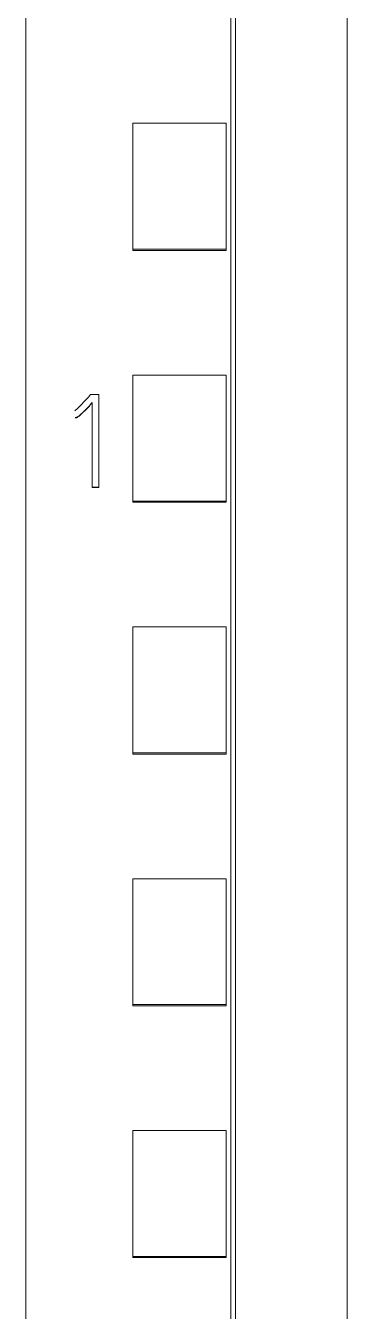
# Model space of a CAD drawing. Header units: millimetres. Extents: x 4134 to 7422, y 1400 to 3585.
# Drawn here: x 5938.25 to 5945.15, y 3315.18 to 3342.76 of the extents above; entities that cross this region are included whole.
import ezdxf

# ---------------------------------------------------------------- set-up
doc = ezdxf.new("R2010")
doc.units = ezdxf.units.MM
doc.layers.add('000-PI-Oprema', color=30, linetype='Continuous', lineweight=5)

# ---------------------------------------------------------------- blocks, each defined once
blk = doc.blocks.new('S7-1500 AI HS - 6ES7531-7NF10-0AB0')
at = {"layer": '000-PI-Oprema', "color": 0, "linetype": 'ByBlock', "lineweight": 0}
for p, q in [((0, 134.681), (0, 21.262)), ((4.4, 132.4), (4.4, 23.585)), ((2.3, 112.178), (2.3, 114.881)), ((4.3, 114.881), (2.3, 114.881)), ((4.3, 112.178), (4.3, 114.881)), ((2.3, 112.149), (2.3, 112.178)), ((4.3, 112.178), (2.3, 112.178)), ((4.3, 112.149), (2.3, 112.149)), ((4.3, 112.149), (4.3, 112.178)), ((2.3, 106.777), (2.3, 109.479)), ((4.3, 109.479), (2.3, 109.479)), ((4.3, 106.777), (4.3, 109.479)), ((1.566, 109.059), (1.392, 109.059)), ((1.566, 107.075), (1.566, 109.059)), ((1.428, 108.888), (1.428, 107.075)), ((1.428, 107.075), (1.566, 107.075)), ((1.428, 107.075), (1.428, 107.069)), ((1.566, 107.069), (1.428, 107.069)), ((1.566, 107.075), (1.566, 107.069)), ((2.3, 106.749), (2.3, 106.777)), ((4.3, 106.777), (2.3, 106.777)), ((4.3, 106.749), (2.3, 106.749)), ((4.3, 106.749), (4.3, 106.777)), ((2.3, 101.375), (2.3, 104.078)), ((4.3, 104.078), (2.3, 104.078)), ((4.3, 101.375), (4.3, 104.078)), ((2.3, 101.349), (2.3, 101.375)), ((4.3, 101.375), (2.3, 101.375)), ((4.3, 101.349), (2.3, 101.349)), ((4.3, 101.349), (4.3, 101.375)), ((2.3, 95.974), (2.3, 98.676)), ((4.3, 98.676), (2.3, 98.676)), ((4.3, 95.974), (4.3, 98.676)), ((2.3, 95.949), (2.3, 95.974)), ((4.3, 95.974), (2.3, 95.974)), ((4.3, 95.949), (4.3, 95.974)), ((4.3, 95.949), (2.3, 95.949)), ((2.3, 90.572), (2.3, 93.274)), ((4.3, 93.274), (2.3, 93.274)), ((4.3, 90.572), (4.3, 93.274)), ((2.3, 90.549), (2.3, 90.572)), ((4.3, 90.572), (2.3, 90.572)), ((4.3, 90.549), (2.3, 90.549)), ((4.3, 90.549), (4.3, 90.572))]:
    blk.add_line(p, q, dxfattribs=at)
for points, knots in [([(4.5, 132.586), (4.5, 129.542), (4.5, 119.972), (4.5, 105.802), (4.5, 91.235), (4.5, 77.025), (4.5, 62.731), (4.5, 47.245), (4.5, 34.605), (4.5, 26.64), (4.5, 23.299)], [0, 0, 0, 0, 0.083934, 0.263736, 0.389889, 0.484142, 0.653794, 0.78188, 0.908517, 1, 1, 1, 1]), ([(6.9, 129.52), (6.9, 127.497), (6.9, 118.948), (6.9, 105.802), (6.9, 91.235), (6.9, 77.025), (6.9, 62.731), (6.9, 47.245), (6.9, 34.486), (6.9, 25.605), (6.9, 21.348), (6.9, 20.55)], [0, 0, 0, 0, 0.055935, 0.236292, 0.362833, 0.457376, 0.627551, 0.756032, 0.883059, 0.978086, 1, 1, 1, 1]), ([(1.392, 109.059), (1.365, 109.029), (1.338, 108.999), (1.284, 108.94), (1.256, 108.911), (1.215, 108.867), (1.201, 108.852), (1.173, 108.824), (1.159, 108.809), (1.131, 108.781), (1.116, 108.767), (1.086, 108.74), (1.071, 108.727), (1.056, 108.714)], [0, 0, 0, 0, 0.25, 0.25, 0.5, 0.5, 0.625, 0.625, 0.75, 0.75, 0.875, 0.875, 1, 1, 1, 1]), ([(1.064, 108.567), (1.07, 108.567), (1.075, 108.568), (1.085, 108.57), (1.09, 108.571), (1.099, 108.575), (1.104, 108.577), (1.113, 108.582), (1.117, 108.585), (1.13, 108.594), (1.138, 108.6), (1.154, 108.613), (1.162, 108.62), (1.185, 108.64), (1.2, 108.654), (1.229, 108.682), (1.244, 108.696), (1.287, 108.74), (1.316, 108.769), (1.372, 108.828), (1.4, 108.858), (1.428, 108.888)], [0, 0, 0, 0, 0.03125, 0.03125, 0.0625, 0.0625, 0.09375, 0.09375, 0.125, 0.125, 0.1875, 0.1875, 0.25, 0.25, 0.375, 0.375, 0.5, 0.5, 0.75, 0.75, 1, 1, 1, 1]), ([(1.428, 108.882), (1.4, 108.852), (1.372, 108.822), (1.316, 108.763), (1.287, 108.733), (1.244, 108.69), (1.229, 108.676), (1.2, 108.647), (1.185, 108.633), (1.162, 108.613), (1.154, 108.607), (1.138, 108.594), (1.13, 108.588), (1.117, 108.579), (1.113, 108.576), (1.104, 108.571), (1.099, 108.569), (1.09, 108.565), (1.085, 108.564), (1.075, 108.562), (1.07, 108.561), (1.064, 108.561)], [0, 0, 0, 0, 0.25, 0.25, 0.5, 0.5, 0.625, 0.625, 0.75, 0.75, 0.8125, 0.8125, 0.875, 0.875, 0.90625, 0.90625, 0.9375, 0.9375, 0.96875, 0.96875, 1, 1, 1, 1])]:
    blk.add_open_spline(points, degree=3, knots=knots, dxfattribs=at)

msp = doc.modelspace()

# ---------------------------------------------------------------- block references
at = {"layer": '000-PI-Oprema', "color": 0, "linetype": 'ByBlock', "lineweight": 0}
msp.add_blockref('S7-1500 AI HS - 6ES7531-7NF10-0AB0', (5938.248, 3225.785), dxfattribs=at)

doc.saveas('drawing.dxf')
